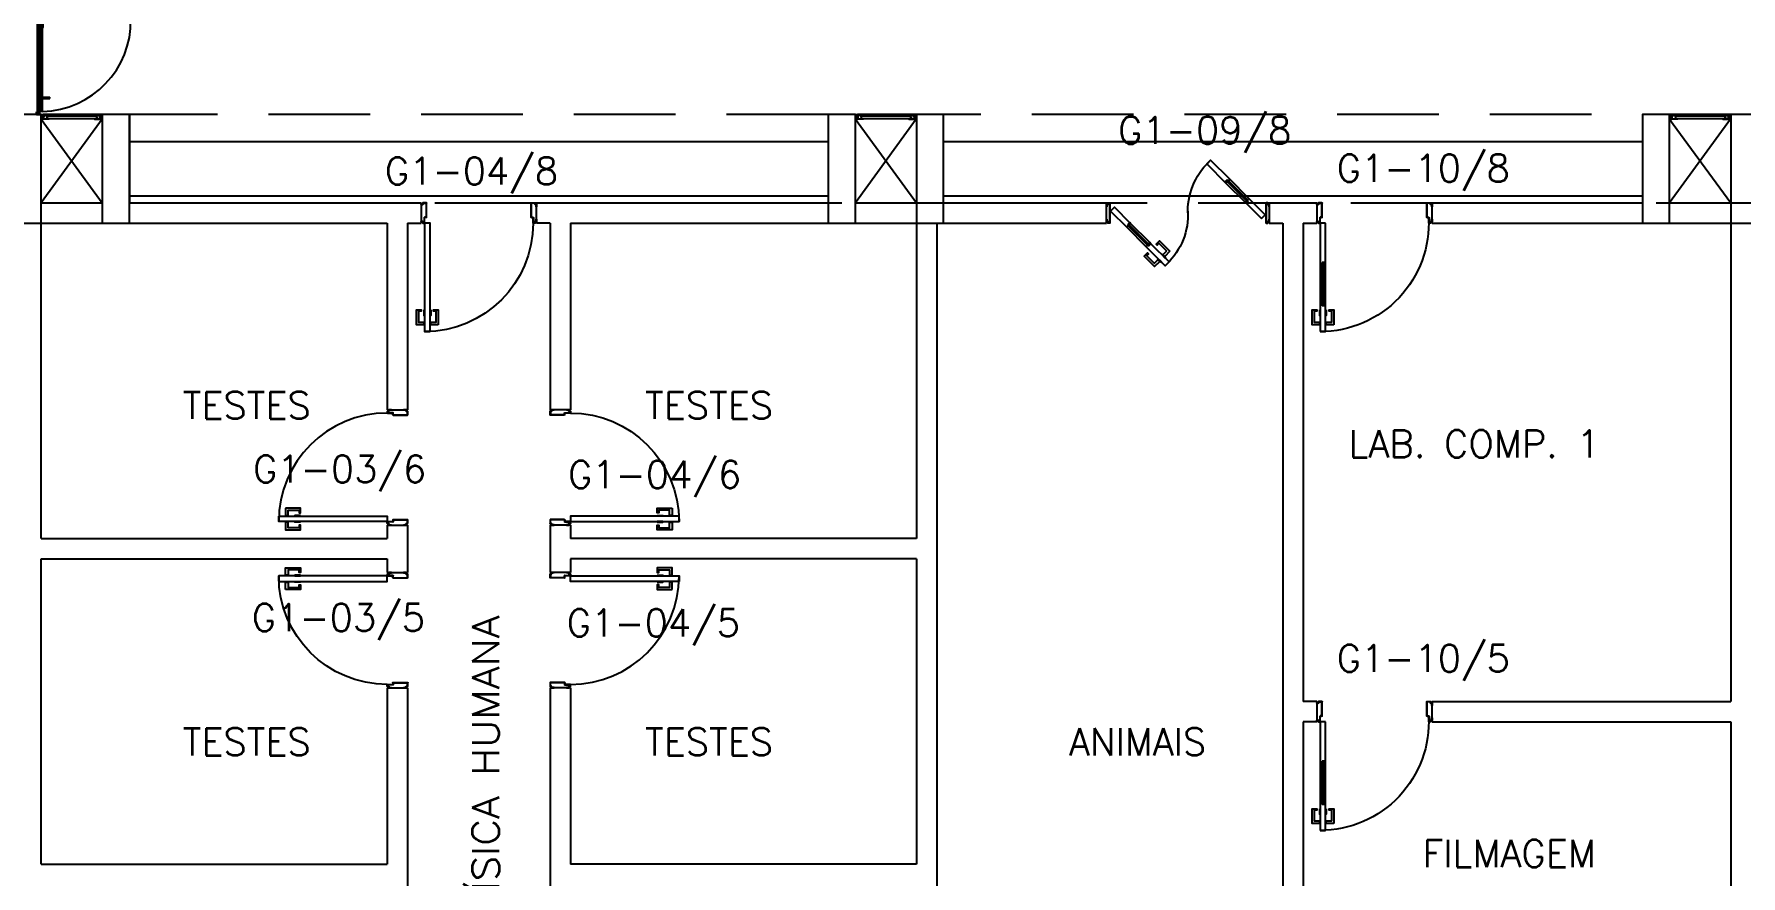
# Model space of a CAD drawing. Header units: millimetres. Extents: x 2801 to 3319, y 1187 to 1422.
# Drawn here: x 3045.67 to 3058.25, y 1317.86 to 1324.07 of the extents above; entities that cross this region are included whole.
import ezdxf

# ---------------------------------------------------------------- set-up
doc = ezdxf.new("R2010")
doc.units = ezdxf.units.MM
doc.linetypes.add('HIDDEN', pattern=[0.375, 0.25, -0.125])
for name, color, linetype in [('AR-ALV', 2, 'Continuous'), ('AR-ESQ', 1, 'Continuous'), ('AR-ESTC', 3, 'Continuous'), ('AR-PORTA', 1, 'Continuous'), ('AR-PROJ', 1, 'HIDDEN'), ('AR-SHAFT', 1, 'Continuous'), ('AR-TXTCONG', 2, 'Continuous'), ('AR-VIDRO', 1, 'Continuous'), ('DT-ESQ-BAGUETE-C', 2, 'Continuous'), ('DT-ESQ-PERFIL CADEIRA-C', 2, 'Continuous'), ('DT-ESQ-PERFIL CADEIRA-V', 1, 'Continuous'), ('DT-ESQ-VENEZIANA-C', 2, 'Continuous'), ('DT-ESQ-VENEZIANA-V', 2, 'Continuous'), ('ENDEREÇO', 2, 'Continuous'), ('maçaneta', 1, 'Continuous'), ('montantes', 1, 'Continuous'), ('mov', 1, 'Continuous'), ('PM-PERFIL U-C', 2, 'Continuous'), ('PM-VIDRO', 1, 'Continuous'), ('pm1', 2, 'Continuous'), ('pm2', 2, 'Continuous'), ('TEXTO', 2, 'Continuous')]:
    doc.layers.add(name, color=color, linetype=linetype)
doc.styles.add('S16', font='simplex.shx', dxfattribs={"width": 1.1, "height": 0.16})
doc.styles.add('UNB-100', font='simplex.shx', dxfattribs={"height": 0.2})
doc.styles.add('UNB1-100', font='simplex.shx', dxfattribs={"height": 0.2})

# ---------------------------------------------------------------- blocks, each defined once
blk = doc.blocks.new('EF01-P')
at = {"layer": 'DT-ESQ-BAGUETE-C', "ltscale": 0.1}
for points in [[(0.002, 0.035), (0.015, 0.035), (0.015, 0.033), (0.002, 0.033), (0.002, 0.005), (0.015, 0.005), (0.015, 0.004), (0.002, 0.004, -0.414214), (0, 0.005), (0, 0.033, -0.414214)], [(0.448, 0.035), (0.435, 0.035), (0.435, 0.033), (0.448, 0.033), (0.448, 0.005), (0.435, 0.005), (0.435, 0.004), (0.448, 0.004, 0.414214), (0.45, 0.005), (0.45, 0.033, 0.414214)]]:
    blk.add_lwpolyline(points, format="xyb", close=True, dxfattribs=at)
at = {"layer": 'DT-ESQ-PERFIL CADEIRA-C', "color": 2, "ltscale": 0.1}
for points in [[(0.01, 0.002), (0.01, 0.003), (0.002, 0.003, 1), (0.002, 0), (0.015, 0, 0.414214), (0.016, 0.002), (0.016, 0.033), (0.043, 0.033)], [(0.407, 0.006), (0.432, 0.006), (0.432, 0.016), (0.433, 0.016), (0.433, 0.006, -0.414214), (0.432, 0.005), (0.407, 0.005), (0.394, 0.005, -1), (0.394, 0.008), (0.407, 0.008), (0.407, 0.02), (0.407, 0.032), (0.394, 0.032, -1), (0.394, 0.035), (0.407, 0.035), (0.433, 0.035, -0.414214), (0.435, 0.033), (0.435, 0.002), (0.448, 0.002)]]:
    blk.add_lwpolyline(points, format="xyb", dxfattribs=at)
at = {"layer": 'DT-ESQ-PERFIL CADEIRA-C', "ltscale": 0.1}
for points in [[(0.043, 0.006), (0.018, 0.006), (0.018, 0.016), (0.016, 0.016), (0.016, 0.006, 0.414214), (0.018, 0.005), (0.043, 0.005), (0.056, 0.005, 1), (0.056, 0.008), (0.043, 0.008), (0.043, 0.02), (0.043, 0.032), (0.056, 0.032, 1), (0.056, 0.035), (0.043, 0.035), (0.016, 0.035, 0.414214), (0.015, 0.033), (0.015, 0.002), (0.002, 0.002)], [(0.041, 0.02), (0.041, 0.032, -0.414214), (0.043, 0.033), (0.056, 0.033)], [(0.041, 0.02), (0.041, 0.008, 0.414214), (0.043, 0.006), (0.056, 0.006)], [(0.408, 0.02), (0.408, 0.032, 0.414214), (0.407, 0.033), (0.394, 0.033)], [(0.408, 0.02), (0.408, 0.008, -0.414214), (0.407, 0.006), (0.394, 0.006)], [(0.44, 0.002), (0.44, 0.003), (0.448, 0.003, -1), (0.448, 0), (0.435, 0, -0.414214), (0.433, 0.002), (0.433, 0.033), (0.407, 0.033)]]:
    blk.add_lwpolyline(points, format="xyb", dxfattribs=at)
at = {"layer": 'DT-ESQ-PERFIL CADEIRA-V', "ltscale": 0.1}
blk.add_line((0.015, 0), (0.435, 0), dxfattribs=at)
at = {"layer": 'DT-ESQ-VENEZIANA-C', "ltscale": 0.1}
for p, q in [((0.043, 0.011), (0.407, 0.011)), ((0.043, 0.009), (0.407, 0.009))]:
    blk.add_line(p, q, dxfattribs=at)
at = {"layer": 'DT-ESQ-VENEZIANA-V', "ltscale": 0.1}
blk.add_line((0.043, 0.031), (0.407, 0.031), dxfattribs=at)
blk = doc.blocks.new('PV1')
at = {"layer": 'AR-VIDRO'}
for p, q in [((0.682, 0.02), (0.005, 0.02)), ((0.682, 0.005), (0.005, 0.005)), ((0.022, 0.044), (0.022, 0.029)), ((0.022, 0.044), (0.688, 0.044)), ((0.022, 0.029), (0.688, 0.029)), ((2.703, 0.044), (2.037, 0.044)), ((2.703, 0.029), (2.037, 0.029)), ((2.043, 0.02), (2.72, 0.02)), ((2.043, 0.005), (2.72, 0.005)), ((2.703, 0.044), (2.703, 0.029))]:
    blk.add_line(p, q, dxfattribs=at)
at = {"layer": 'maçaneta'}
for p, q in [((0.112, 0.044), (0.112, 0.049)), ((0.112, 0.049), (0.132, 0.049)), ((0.117, 0.099), (0.127, 0.099)), ((0.117, 0.049), (0.117, 0.099)), ((0.127, 0.049), (0.127, 0.099)), ((0.132, 0.044), (0.132, 0.049)), ((2.613, 0.049), (2.593, 0.049)), ((2.593, 0.044), (2.593, 0.049)), ((2.598, 0.049), (2.598, 0.099)), ((2.608, 0.099), (2.598, 0.099)), ((2.608, 0.049), (2.608, 0.099)), ((2.613, 0.044), (2.613, 0.049))]:
    blk.add_line(p, q, dxfattribs=at)
at = {"layer": 'montantes'}
for p, q in [((0, 0), (0, 0.025)), ((0, 0.025), (0.02, 0.025)), ((0, 0), (0.02, 0)), ((0.005, 0.005), (0.005, 0.02)), ((0.02, 0.02), (0.02, 0.025)), ((0.02, 0), (0.02, 0.005)), ((0.642, 0.049), (0.692, 0.049)), ((0.642, 0.025), (0.692, 0.025)), ((0.688, 0.025), (0.668, 0.025)), ((0.668, 0.02), (0.668, 0.025)), ((0.668, 0), (0.668, 0.005)), ((0.688, 0), (0.668, 0)), ((0.682, 0.005), (0.682, 0.02)), ((0.688, 0.044), (0.688, 0.029)), ((0.688, 0), (0.688, 0.025)), ((0.692, 0.049), (0.692, 0.025)), ((2.033, 0.049), (2.033, 0.025)), ((2.082, 0.049), (2.033, 0.049)), ((2.082, 0.025), (2.033, 0.025)), ((2.037, 0.044), (2.037, 0.029)), ((2.037, 0.025), (2.057, 0.025)), ((2.037, 0), (2.037, 0.025)), ((2.037, 0), (2.057, 0)), ((2.043, 0.005), (2.043, 0.02)), ((2.057, 0.02), (2.057, 0.025)), ((2.057, 0), (2.057, 0.005)), ((2.705, 0.02), (2.705, 0.025)), ((2.725, 0.025), (2.705, 0.025)), ((2.705, 0), (2.705, 0.005)), ((2.725, 0), (2.705, 0)), ((2.72, 0.005), (2.72, 0.02)), ((2.725, 0), (2.725, 0.025))]:
    blk.add_line(p, q, dxfattribs=at)
for centre in [(0.692, 0.02), (2.033, 0.02)]:
    blk.add_circle(centre, 0.005, dxfattribs=at)
for centre, start, end in [((0.642, 0.044), 90, 180), ((0.642, 0.03), 180, 270), ((2.082, 0.044), 0, 90), ((2.082, 0.03), 270, 0)]:
    blk.add_arc(centre, 0.005, start, end, dxfattribs=at)
at = {"layer": 'mov'}
for centre, start, end in [((0.692, 0.025), 0, 178.3547), ((2.033, 0.025), 1.6453, 180)]:
    blk.add_arc(centre, 0.671, start, end, dxfattribs=at)
blk = doc.blocks.new('PM7B')
at = {"layer": 'maçaneta'}
for points in [[(0.732, -0.208), (0.771, -0.247), (0.785, -0.233), (0.758, -0.206, -0.414214), (0.758, -0.204), (0.813, -0.148), (0.827, -0.162), (0.834, -0.155), (0.81, -0.13)], [(0.806, -0.282), (0.845, -0.321), (0.923, -0.243), (0.898, -0.219), (0.891, -0.226), (0.905, -0.24), (0.849, -0.295, -0.414214), (0.847, -0.295), (0.82, -0.268)], [(0.845, -0.321), (0.806, -0.282), (0.82, -0.268), (0.847, -0.295, 0.414214), (0.849, -0.295), (0.905, -0.24), (0.891, -0.226), (0.898, -0.219), (0.923, -0.243)]]:
    blk.add_lwpolyline(points, format="xyb", close=True, dxfattribs=at)
for points in [[(0.792, -0.226), (0.764, -0.254), (0.767, -0.258), (0.795, -0.229)], [(0.792, -0.226), (0.764, -0.254), (0.767, -0.258), (0.795, -0.229)], [(0.827, -0.261), (0.799, -0.289), (0.795, -0.286), (0.824, -0.258)], [(0.827, -0.261), (0.799, -0.289), (0.795, -0.286), (0.824, -0.258)]]:
    blk.add_lwpolyline(points, close=True, dxfattribs=at)
at = {"layer": 'mov'}
for centre, start, end in [((0.099, 0.089), 356.8029, 46.3992), ((1.101, 0.061), 176.8029, 226.3992)]:
    blk.add_arc(centre, 0.501, start, end, dxfattribs=at)
at = {"layer": 'PM-PERFIL U-C'}
for p, q in [((0, 0.12), (0, 0.139)), ((0.001, 0.14), (0.01, 0.14)), ((0.01, 0.138), (0.002, 0.138)), ((0.002, 0.138), (0.002, 0.12)), ((0.01, 0.14), (0.01, 0.149)), ((0.012, 0.15), (0.023, 0.15)), ((0.023, 0.148), (0.012, 0.148)), ((0.012, 0.148), (0.012, 0.139)), ((0.023, 0.148), (0.023, 0.002)), ((0.025, 0.149), (0.025, 0.001)), ((1.175, 0.149), (1.175, 0.001)), ((1.188, 0.15), (1.176, 0.15)), ((1.177, 0.148), (1.188, 0.148)), ((1.177, 0.148), (1.177, 0.002)), ((1.188, 0.148), (1.188, 0.139)), ((1.189, 0.138), (1.198, 0.138)), ((1.19, 0.14), (1.19, 0.149)), ((1.198, 0.14), (1.19, 0.14)), ((1.198, 0.138), (1.198, 0.12)), ((1.2, 0.12), (1.2, 0.139)), ((0.002, 0.12), (0, 0.12)), ((0, 0.012), (0, 0.03)), ((0, 0.03), (0.002, 0.03)), ((0.01, 0.01), (0.001, 0.01)), ((0.002, 0.03), (0.002, 0.012)), ((0.002, 0.012), (0.01, 0.012)), ((0.01, 0.001), (0.01, 0.01)), ((0.012, 0.01), (0.012, 0.002)), ((0.012, 0.002), (0.023, 0.002)), ((0.023, 0), (0.012, 0)), ((1.188, 0.002), (1.177, 0.002)), ((1.176, 0), (1.188, 0)), ((1.188, 0.01), (1.188, 0.002)), ((1.198, 0.012), (1.189, 0.012)), ((1.19, 0.01), (1.198, 0.01)), ((1.19, 0.001), (1.19, 0.01)), ((1.198, 0.12), (1.2, 0.12)), ((1.198, 0.03), (1.198, 0.012)), ((1.2, 0.03), (1.198, 0.03)), ((1.2, 0.012), (1.2, 0.03))]:
    blk.add_line(p, q, dxfattribs=at)
for centre, start, end in [((0.001, 0.139), 90, 180), ((0.012, 0.149), 90, 180), ((0.01, 0.139), 270, 0), ((0.023, 0.149), 0, 90), ((1.176, 0.149), 90, 180), ((1.188, 0.149), 0, 90), ((1.189, 0.139), 180, 270), ((1.198, 0.139), 0, 90), ((0.001, 0.012), 180, 270), ((0.01, 0.01), 0, 90), ((0.012, 0.001), 180, 270), ((0.023, 0.001), 269.9386, 0), ((1.176, 0.001), 180, 270.0614), ((1.189, 0.01), 90, 180), ((1.188, 0.001), 270, 0), ((1.198, 0.012), 270, 0)]:
    blk.add_arc(centre, 0.0015, start, end, dxfattribs=at)
at = {"layer": 'PM-VIDRO'}
for p, q in [((0.161, 0.171), (0.302, 0.312)), ((0.309, 0.305), (0.168, 0.164)), ((0.891, -0.155), (1.032, -0.014)), ((1.039, -0.021), (0.898, -0.162))]:
    blk.add_line(p, q, dxfattribs=at)
at = {"layer": 'pm1'}
for p, q in [((0.302, 0.312), (0.291, 0.323)), ((0.302, 0.312), (0.309, 0.319)), ((0.327, 0.302), (0.309, 0.319)), ((0.316, 0.312), (0.309, 0.305)), ((0.32, 0.294), (0.309, 0.305)), ((0.327, 0.302), (0.32, 0.294)), ((0.03, 0.061), (0.15, 0.181)), ((0.178, 0.153), (0.058, 0.033)), ((0.15, 0.181), (0.161, 0.171)), ((0.154, 0.164), (0.161, 0.171)), ((0.171, 0.146), (0.154, 0.164)), ((0.168, 0.164), (0.161, 0.157)), ((0.168, 0.164), (0.178, 0.153)), ((0.178, 0.153), (0.171, 0.146)), ((0.058, 0.033), (0.03, 0.061)), ((1.022, -0.003), (1.029, 0.004)), ((1.029, 0.004), (1.046, -0.014)), ((1.032, -0.014), (1.039, -0.007)), ((1.046, -0.014), (1.039, -0.021)), ((0.873, -0.152), (0.88, -0.144)), ((0.873, -0.152), (0.891, -0.169)), ((0.88, -0.144), (0.891, -0.155)), ((0.884, -0.162), (0.891, -0.155)), ((0.898, -0.162), (0.891, -0.169)), ((0.898, -0.162), (0.909, -0.173))]:
    blk.add_line(p, q, dxfattribs=at)
for points in [[(0.291, 0.323), (0.433, 0.464), (0.461, 0.436), (0.32, 0.294)], [(1.032, -0.014), (1.022, -0.003), (1.142, 0.117), (1.17, 0.089), (1.05, -0.031), (1.039, -0.021)], [(0.909, -0.173), (0.767, -0.314), (0.739, -0.286), (0.873, -0.152)]]:
    blk.add_lwpolyline(points, dxfattribs=at)
at = {"layer": 'pm2'}
for p, q in [((0.15, 0.181), (0.291, 0.323)), ((0.32, 0.294), (0.178, 0.153)), ((0.88, -0.144), (1.022, -0.003)), ((1.05, -0.031), (0.909, -0.173))]:
    blk.add_line(p, q, dxfattribs=at)
blk = doc.blocks.new('PM3V-B')
at = {"layer": 'maçaneta'}
for points in [[(0.02, 0.9), (-0.035, 0.9), (-0.035, 0.79), (0, 0.79), (0, 0.8), (-0.02, 0.8), (-0.02, 0.879, -0.414214), (-0.018, 0.88), (0.02, 0.88)], [(0.125, 0.9), (0.07, 0.9), (0.07, 0.88), (0.109, 0.88, -0.414214), (0.11, 0.879), (0.11, 0.8), (0.09, 0.8), (0.09, 0.79), (0.125, 0.79)]]:
    blk.add_lwpolyline(points, format="xyb", close=True, dxfattribs=at)
for points in [[(0.02, 0.79), (0.02, 0.83), (0.025, 0.83), (0.025, 0.79)], [(0.07, 0.79), (0.07, 0.83), (0.065, 0.83), (0.065, 0.79)]]:
    blk.add_lwpolyline(points, close=True, dxfattribs=at)
at = {"layer": 'mov'}
blk.add_arc((0.025, 0.15), 0.8, 356.8472, 90, dxfattribs=at)
at = {"layer": 'PM-PERFIL U-C'}
for p, q in [((0, 0.12), (0, 0.139)), ((0.002, 0.14), (0.01, 0.14)), ((0.002, 0.138), (0.002, 0.12)), ((0.011, 0.138), (0.002, 0.138)), ((0.01, 0.14), (0.01, 0.149)), ((0.012, 0.15), (0.024, 0.15)), ((0.012, 0.148), (0.012, 0.14)), ((0.023, 0.148), (0.012, 0.148)), ((0.023, 0.109), (0.023, 0.148)), ((0.025, 0.15), (0.025, 0.109)), ((0.025, 0.149), (0.025, 0.109)), ((0.825, 0.149), (0.825, 0.109)), ((0.839, 0.15), (0.827, 0.15)), ((0.827, 0.148), (0.838, 0.148)), ((0.827, 0.109), (0.827, 0.148)), ((0.838, 0.148), (0.838, 0.14)), ((0.84, 0.14), (0.84, 0.149)), ((0.849, 0.14), (0.84, 0.14)), ((0.84, 0.138), (0.848, 0.138)), ((0.848, 0.138), (0.848, 0.12)), ((0.85, 0.12), (0.85, 0.139)), ((0.002, 0.12), (0, 0.12)), ((0, 0.03), (0.002, 0.03)), ((0, 0.012), (0, 0.03)), ((0.002, 0.03), (0.002, 0.012)), ((0.002, 0.012), (0.011, 0.012)), ((0.01, 0.01), (0.002, 0.01)), ((0.01, 0.002), (0.01, 0.01)), ((0.012, 0.011), (0.012, 0.002)), ((0.012, 0.002), (0.038, 0.002)), ((0.038, 0), (0.012, 0)), ((0.025, 0.109), (0.035, 0.109)), ((0.038, 0.109), (0.025, 0.109)), ((0.038, 0.107), (0.025, 0.107)), ((0.038, 0.107), (0.038, 0.002)), ((0.04, 0.108), (0.04, 0.002)), ((0.81, 0.108), (0.81, 0.002)), ((0.812, 0.109), (0.825, 0.109)), ((0.812, 0.107), (0.826, 0.107)), ((0.812, 0.107), (0.812, 0.002)), ((0.838, 0.002), (0.812, 0.002)), ((0.812, 0), (0.839, 0)), ((0.825, 0.109), (0.815, 0.109)), ((0.815, 0), (0.84, 0)), ((0.838, 0.011), (0.838, 0.002)), ((0.848, 0.012), (0.84, 0.012)), ((0.84, 0.01), (0.85, 0.01)), ((0.84, 0), (0.84, 0.01)), ((0.84, 0.002), (0.84, 0.01)), ((0.84, 0.01), (0.849, 0.01)), ((0.848, 0.12), (0.85, 0.12)), ((0.85, 0.03), (0.848, 0.03)), ((0.848, 0.03), (0.848, 0.012)), ((0.85, 0.012), (0.85, 0.03))]:
    blk.add_line(p, q, dxfattribs=at)
for centre, start, end in [((0.002, 0.139), 90, 180), ((0.012, 0.149), 90, 180), ((0.011, 0.14), 270, 0), ((0.024, 0.149), 360, 90), ((0.827, 0.149), 90, 180), ((0.84, 0.14), 180, 270), ((0.839, 0.149), 0, 90), ((0.849, 0.139), 0, 90), ((0.002, 0.012), 180, 270), ((0.012, 0.002), 180, 270), ((0.011, 0.011), 0, 90), ((0.025, 0.109), 180, 270), ((0.038, 0.002), 269.9386, 0), ((0.038, 0.108), 0, 90), ((0.812, 0.108), 90, 180), ((0.812, 0.002), 180, 270.0614), ((0.826, 0.109), 270, 0), ((0.84, 0.011), 90, 180), ((0.839, 0.002), 270, 0), ((0.849, 0.012), 270, 0)]:
    blk.add_arc(centre, 0.0015, start, end, dxfattribs=at)
at = {"layer": 'PM-VIDRO'}
for p, q in [((0.04, 0.45), (0.04, 0.75)), ((0.05, 0.75), (0.05, 0.45))]:
    blk.add_line(p, q, dxfattribs=at)
at = {"layer": 'pm1'}
for p, q in [((0.025, 0.95), (0.065, 0.95)), ((0.025, 0.75), (0.025, 0.95)), ((0.065, 0.95), (0.065, 0.76)), ((0.065, 0.76), (0.04, 0.76)), ((0.04, 0.75), (0.04, 0.76)), ((0.05, 0.76), (0.05, 0.75)), ((0.065, 0.76), (0.065, 0.75)), ((0.04, 0.75), (0.025, 0.75)), ((0.065, 0.75), (0.05, 0.75)), ((0.025, 0.15), (0.025, 0.45)), ((0.04, 0.45), (0.025, 0.45)), ((0.04, 0.44), (0.04, 0.45)), ((0.065, 0.44), (0.04, 0.44)), ((0.065, 0.45), (0.05, 0.45)), ((0.05, 0.45), (0.05, 0.44)), ((0.065, 0.45), (0.065, 0.44)), ((0.065, 0.44), (0.065, 0.15)), ((0.065, 0.15), (0.025, 0.15))]:
    blk.add_line(p, q, dxfattribs=at)
at = {"layer": 'pm2'}
for p, q in [((0.025, 0.45), (0.025, 0.75)), ((0.065, 0.75), (0.065, 0.45))]:
    blk.add_line(p, q, dxfattribs=at)
blk = doc.blocks.new('PM3V')
at = {"layer": 'maçaneta'}
for points in [[(0.02, 0.9), (-0.035, 0.9), (-0.035, 0.79), (0, 0.79), (0, 0.8), (-0.02, 0.8), (-0.02, 0.879, -0.414214), (-0.018, 0.88), (0.02, 0.88)], [(0.125, 0.9), (0.07, 0.9), (0.07, 0.88), (0.109, 0.88, -0.414214), (0.11, 0.879), (0.11, 0.8), (0.09, 0.8), (0.09, 0.79), (0.125, 0.79)]]:
    blk.add_lwpolyline(points, format="xyb", close=True, dxfattribs=at)
for points in [[(0.02, 0.79), (0.02, 0.83), (0.025, 0.83), (0.025, 0.79)], [(0.07, 0.79), (0.07, 0.83), (0.065, 0.83), (0.065, 0.79)]]:
    blk.add_lwpolyline(points, close=True, dxfattribs=at)
at = {"layer": 'mov'}
blk.add_arc((0.025, 0.15), 0.8, 356.8472, 90, dxfattribs=at)
at = {"layer": 'PM-PERFIL U-C'}
for p, q in [((0, 0.12), (0, 0.139)), ((0.002, 0.14), (0.01, 0.14)), ((0.002, 0.138), (0.002, 0.12)), ((0.011, 0.138), (0.002, 0.138)), ((0.01, 0.14), (0.01, 0.149)), ((0.012, 0.15), (0.024, 0.15)), ((0.012, 0.148), (0.012, 0.14)), ((0.023, 0.148), (0.012, 0.148)), ((0.023, 0.109), (0.023, 0.148)), ((0.025, 0.149), (0.025, 0.109)), ((0.825, 0.149), (0.825, 0.109)), ((0.839, 0.15), (0.827, 0.15)), ((0.827, 0.148), (0.838, 0.148)), ((0.827, 0.109), (0.827, 0.148)), ((0.838, 0.148), (0.838, 0.14)), ((0.84, 0.14), (0.84, 0.149)), ((0.849, 0.14), (0.84, 0.14)), ((0.84, 0.138), (0.848, 0.138)), ((0.848, 0.138), (0.848, 0.12)), ((0.85, 0.12), (0.85, 0.139)), ((0.002, 0.12), (0, 0.12)), ((0, 0.03), (0.002, 0.03)), ((0, 0.012), (0, 0.03)), ((0.002, 0.03), (0.002, 0.012)), ((0.002, 0.012), (0.011, 0.012)), ((0.01, 0.01), (0.002, 0.01)), ((0.01, 0.002), (0.01, 0.01)), ((0.012, 0.011), (0.012, 0.002)), ((0.012, 0.002), (0.038, 0.002)), ((0.038, 0), (0.012, 0)), ((0.038, 0.109), (0.025, 0.109)), ((0.038, 0.107), (0.025, 0.107)), ((0.038, 0.107), (0.038, 0.002)), ((0.04, 0.108), (0.04, 0.002)), ((0.81, 0.108), (0.81, 0.002)), ((0.812, 0.109), (0.825, 0.109)), ((0.812, 0.107), (0.826, 0.107)), ((0.812, 0.107), (0.812, 0.002)), ((0.838, 0.002), (0.812, 0.002)), ((0.812, 0), (0.839, 0)), ((0.838, 0.011), (0.838, 0.002)), ((0.848, 0.012), (0.84, 0.012)), ((0.84, 0.002), (0.84, 0.01)), ((0.84, 0.01), (0.849, 0.01)), ((0.848, 0.12), (0.85, 0.12)), ((0.85, 0.03), (0.848, 0.03)), ((0.848, 0.03), (0.848, 0.012)), ((0.85, 0.012), (0.85, 0.03))]:
    blk.add_line(p, q, dxfattribs=at)
for centre, start, end in [((0.002, 0.139), 90, 180), ((0.012, 0.149), 90, 180), ((0.011, 0.14), 270, 0), ((0.024, 0.149), 360, 90), ((0.827, 0.149), 90, 180), ((0.84, 0.14), 180, 270), ((0.839, 0.149), 0, 90), ((0.849, 0.139), 0, 90), ((0.002, 0.012), 180, 270), ((0.012, 0.002), 180, 270), ((0.011, 0.011), 0, 90), ((0.025, 0.109), 180, 270), ((0.038, 0.002), 269.9386, 0), ((0.038, 0.108), 0, 90), ((0.812, 0.108), 90, 180), ((0.812, 0.002), 180, 270.0614), ((0.826, 0.109), 270, 0), ((0.84, 0.011), 90, 180), ((0.839, 0.002), 270, 0), ((0.849, 0.012), 270, 0)]:
    blk.add_arc(centre, 0.0015, start, end, dxfattribs=at)
at = {"layer": 'PM-VIDRO'}
for p, q in [((0.04, 0.45), (0.04, 0.75)), ((0.05, 0.75), (0.05, 0.45))]:
    blk.add_line(p, q, dxfattribs=at)
at = {"layer": 'pm1'}
for p, q in [((0.025, 0.95), (0.065, 0.95)), ((0.025, 0.75), (0.025, 0.95)), ((0.065, 0.95), (0.065, 0.76)), ((0.065, 0.76), (0.04, 0.76)), ((0.04, 0.75), (0.04, 0.76)), ((0.05, 0.76), (0.05, 0.75)), ((0.065, 0.76), (0.065, 0.75)), ((0.04, 0.75), (0.025, 0.75)), ((0.065, 0.75), (0.05, 0.75)), ((0.025, 0.15), (0.025, 0.45)), ((0.04, 0.45), (0.025, 0.45)), ((0.04, 0.44), (0.04, 0.45)), ((0.065, 0.44), (0.04, 0.44)), ((0.065, 0.45), (0.05, 0.45)), ((0.05, 0.45), (0.05, 0.44)), ((0.065, 0.45), (0.065, 0.44)), ((0.065, 0.44), (0.065, 0.15)), ((0.065, 0.15), (0.025, 0.15))]:
    blk.add_line(p, q, dxfattribs=at)
at = {"layer": 'pm2'}
for p, q in [((0.025, 0.45), (0.025, 0.75)), ((0.065, 0.75), (0.065, 0.45)), ((0.025, 0.15), (0.025, 0.109)), ((0.025, 0.109), (0.035, 0.109)), ((0.825, 0.109), (0.815, 0.109)), ((0.815, 0), (0.84, 0)), ((0.84, 0.01), (0.85, 0.01)), ((0.84, 0), (0.84, 0.01))]:
    blk.add_line(p, q, dxfattribs=at)
blk = doc.blocks.new('PM3B')
at = {"layer": 'maçaneta'}
for points in [[(0.02, 0.9), (-0.035, 0.9), (-0.035, 0.79), (0, 0.79), (0, 0.8), (-0.02, 0.8), (-0.02, 0.879, -0.414214), (-0.018, 0.88), (0.02, 0.88)], [(0.125, 0.9), (0.07, 0.9), (0.07, 0.88), (0.109, 0.88, -0.414214), (0.11, 0.879), (0.11, 0.8), (0.09, 0.8), (0.09, 0.79), (0.125, 0.79)]]:
    blk.add_lwpolyline(points, format="xyb", close=True, dxfattribs=at)
for points in [[(0.02, 0.79), (0.02, 0.83), (0.025, 0.83), (0.025, 0.79)], [(0.07, 0.79), (0.07, 0.83), (0.065, 0.83), (0.065, 0.79)]]:
    blk.add_lwpolyline(points, close=True, dxfattribs=at)
at = {"layer": 'mov'}
blk.add_arc((0.025, 0.15), 0.8, 0, 90, dxfattribs=at)
at = {"layer": 'PM-PERFIL U-C'}
for p, q in [((0, 0.12), (0, 0.139)), ((0.002, 0.14), (0.01, 0.14)), ((0.002, 0.138), (0.002, 0.12)), ((0.011, 0.138), (0.002, 0.138)), ((0.01, 0.14), (0.01, 0.149)), ((0.012, 0.15), (0.024, 0.15)), ((0.012, 0.148), (0.012, 0.14)), ((0.023, 0.148), (0.012, 0.148)), ((0.023, 0.109), (0.023, 0.148)), ((0.025, 0.149), (0.025, 0.109)), ((0.825, 0.149), (0.825, 0.109)), ((0.839, 0.15), (0.827, 0.15)), ((0.827, 0.148), (0.838, 0.148)), ((0.827, 0.109), (0.827, 0.148)), ((0.838, 0.148), (0.838, 0.14)), ((0.84, 0.14), (0.84, 0.149)), ((0.849, 0.14), (0.84, 0.14)), ((0.84, 0.138), (0.848, 0.138)), ((0.848, 0.138), (0.848, 0.12)), ((0.85, 0.12), (0.85, 0.139)), ((0.002, 0.12), (0, 0.12)), ((0, 0.03), (0.002, 0.03)), ((0, 0.012), (0, 0.03)), ((0.002, 0.03), (0.002, 0.012)), ((0.002, 0.012), (0.011, 0.012)), ((0.01, 0.01), (0.002, 0.01)), ((0.01, 0.002), (0.01, 0.01)), ((0.012, 0.011), (0.012, 0.002)), ((0.012, 0.002), (0.038, 0.002)), ((0.038, 0), (0.012, 0)), ((0.038, 0.109), (0.025, 0.109)), ((0.038, 0.107), (0.025, 0.107)), ((0.038, 0.107), (0.038, 0.002)), ((0.04, 0.108), (0.04, 0.002)), ((0.81, 0.108), (0.81, 0.002)), ((0.812, 0.109), (0.825, 0.109)), ((0.812, 0.107), (0.826, 0.107)), ((0.812, 0.107), (0.812, 0.002)), ((0.838, 0.002), (0.812, 0.002)), ((0.812, 0), (0.839, 0)), ((0.838, 0.011), (0.838, 0.002)), ((0.848, 0.012), (0.84, 0.012)), ((0.84, 0.002), (0.84, 0.01)), ((0.84, 0.01), (0.849, 0.01)), ((0.848, 0.12), (0.85, 0.12)), ((0.85, 0.03), (0.848, 0.03)), ((0.848, 0.03), (0.848, 0.012)), ((0.85, 0.012), (0.85, 0.03))]:
    blk.add_line(p, q, dxfattribs=at)
for centre, start, end in [((0.002, 0.139), 90, 180), ((0.012, 0.149), 90, 180), ((0.011, 0.14), 270, 0), ((0.024, 0.149), 360, 90), ((0.827, 0.149), 90, 180), ((0.84, 0.14), 180, 270), ((0.839, 0.149), 0, 90), ((0.849, 0.139), 0, 90), ((0.002, 0.012), 180, 270), ((0.012, 0.002), 180, 270), ((0.011, 0.011), 0, 90), ((0.025, 0.109), 180, 270), ((0.038, 0.002), 269.9386, 0), ((0.038, 0.108), 0, 90), ((0.812, 0.108), 90, 180), ((0.812, 0.002), 180, 270.0614), ((0.826, 0.109), 270, 0), ((0.84, 0.011), 90, 180), ((0.839, 0.002), 270, 0), ((0.849, 0.012), 270, 0)]:
    blk.add_arc(centre, 0.0015, start, end, dxfattribs=at)
at = {"layer": 'pm1'}
blk.add_lwpolyline([(0.065, 0.95), (0.065, 0.15), (0.025, 0.15), (0.025, 0.95)], close=True, dxfattribs=at)
blk = doc.blocks.new('PM3')
at = {"layer": 'maçaneta'}
for points in [[(0.02, 0.825), (-0.035, 0.825), (-0.035, 0.715), (0, 0.715), (0, 0.725), (-0.02, 0.725), (-0.02, 0.804, -0.414214), (-0.019, 0.805), (0.02, 0.805)], [(0.125, 0.825), (0.07, 0.825), (0.07, 0.805), (0.108, 0.805, -0.414214), (0.11, 0.804), (0.11, 0.725), (0.09, 0.725), (0.09, 0.715), (0.125, 0.715)]]:
    blk.add_lwpolyline(points, format="xyb", close=True, dxfattribs=at)
for points in [[(0.02, 0.715), (0.02, 0.755), (0.025, 0.755), (0.025, 0.715)], [(0.07, 0.715), (0.07, 0.755), (0.065, 0.755), (0.065, 0.715)]]:
    blk.add_lwpolyline(points, close=True, dxfattribs=at)
at = {"layer": 'mov'}
blk.add_arc((0.025, 0.075), 0.8, 0, 90, dxfattribs=at)
at = {"layer": 'PM-PERFIL U-C'}
for p, q in [((0, 0.045), (0, 0.063)), ((0.002, 0.045), (0, 0.045)), ((0.001, 0.065), (0.01, 0.065)), ((0.002, 0.063), (0.002, 0.045)), ((0.01, 0.063), (0.002, 0.063)), ((0.01, 0.065), (0.01, 0.073)), ((0.011, 0.075), (0.023, 0.075)), ((0.012, 0.073), (0.012, 0.064)), ((0.023, 0.073), (0.012, 0.073)), ((0.023, 0.033), (0.023, 0.073)), ((0.038, 0.032), (0.024, 0.032)), ((0.025, 0.073), (0.025, 0.034)), ((0.038, 0.034), (0.025, 0.034)), ((0.038, 0.032), (0.038, -0.073)), ((0.04, 0.032), (0.04, -0.074)), ((0.81, 0.032), (0.81, -0.074)), ((0.812, 0.034), (0.825, 0.034)), ((0.812, 0.032), (0.826, 0.032)), ((0.812, 0.032), (0.812, -0.073)), ((0.825, 0.073), (0.825, 0.034)), ((0.839, 0.075), (0.827, 0.075)), ((0.827, 0.073), (0.838, 0.073)), ((0.827, 0.033), (0.827, 0.073)), ((0.838, 0.073), (0.838, 0.064)), ((0.84, 0.065), (0.84, 0.073)), ((0.849, 0.065), (0.84, 0.065)), ((0.84, 0.063), (0.848, 0.063)), ((0.848, 0.063), (0.848, 0.045)), ((0.848, 0.045), (0.85, 0.045)), ((0.85, 0.045), (0.85, 0.063)), ((0, -0.045), (0.002, -0.045)), ((0, -0.064), (0, -0.045)), ((0.01, -0.065), (0.001, -0.065)), ((0.002, -0.045), (0.002, -0.063)), ((0.002, -0.063), (0.01, -0.063)), ((0.01, -0.074), (0.01, -0.065)), ((0.038, -0.075), (0.011, -0.075)), ((0.012, -0.065), (0.012, -0.073)), ((0.012, -0.073), (0.038, -0.073)), ((0.838, -0.073), (0.812, -0.073)), ((0.812, -0.075), (0.839, -0.075)), ((0.838, -0.065), (0.838, -0.073)), ((0.848, -0.063), (0.84, -0.063)), ((0.84, -0.074), (0.84, -0.065)), ((0.84, -0.065), (0.849, -0.065)), ((0.85, -0.045), (0.848, -0.045)), ((0.848, -0.045), (0.848, -0.063)), ((0.85, -0.064), (0.85, -0.045))]:
    blk.add_line(p, q, dxfattribs=at)
for centre, start, end in [((0.001, 0.063), 90, 180), ((0.011, 0.073), 90, 180), ((0.01, 0.064), 270, 0), ((0.023, 0.073), 360, 90), ((0.024, 0.033), 180, 270), ((0.038, 0.032), 0, 90), ((0.812, 0.032), 90, 180), ((0.827, 0.073), 90, 180), ((0.826, 0.033), 270, 0), ((0.84, 0.064), 180, 270), ((0.839, 0.073), 0, 90), ((0.849, 0.063), 0, 90), ((0.001, -0.064), 180, 270), ((0.01, -0.065), 0, 90), ((0.011, -0.074), 180, 270), ((0.038, -0.074), 269.9386, 0), ((0.812, -0.074), 180, 270.0614), ((0.84, -0.065), 90, 180), ((0.839, -0.074), 270, 0), ((0.849, -0.064), 270, 0)]:
    blk.add_arc(centre, 0.0015, start, end, dxfattribs=at)
at = {"layer": 'pm1'}
blk.add_lwpolyline([(0.065, 0.875), (0.065, 0.075), (0.025, 0.075), (0.025, 0.875)], close=True, dxfattribs=at)

msp = doc.modelspace()

# ---------------------------------------------------------------- linework, layer by layer
at = {"layer": 'AR-ALV'}
for p, q in [((3045.725, 1322.825), (3046.175, 1322.825)), ((3046.375, 1322.825), (3048.525, 1322.825)), ((3048.525, 1322.825), (3048.525, 1322.675)), ((3049.375, 1322.675), (3049.375, 1322.825)), ((3049.375, 1322.825), (3051.525, 1322.825)), ((3051.725, 1322.825), (3052.175, 1322.825)), ((3051.725, 1322.825), (3052.175, 1322.825)), ((3052.375, 1322.825), (3053.575, 1322.825)), ((3053.575, 1322.675), (3053.575, 1322.825)), ((3054.775, 1322.825), (3055.125, 1322.825)), ((3054.775, 1322.825), (3054.775, 1322.675)), ((3055.125, 1322.825), (3055.125, 1322.675)), ((3055.975, 1322.825), (3057.525, 1322.825)), ((3055.975, 1322.675), (3055.975, 1322.825)), ((3057.725, 1322.825), (3058.175, 1322.825)), ((3045.725, 1320.35), (3045.725, 1322.675)), ((3045.725, 1322.675), (3048.275, 1322.675)), ((3048.275, 1322.675), (3048.275, 1321.3)), ((3048.425, 1322.675), (3048.525, 1322.675)), ((3048.425, 1322.675), (3048.425, 1321.3)), ((3049.475, 1322.675), (3049.375, 1322.675)), ((3049.475, 1322.675), (3049.475, 1321.3)), ((3049.625, 1322.675), (3049.625, 1321.3)), ((3049.625, 1322.675), (3051.525, 1322.675)), ((3051.725, 1322.675), (3053.075, 1322.675)), ((3052.175, 1322.675), (3052.175, 1320.35)), ((3052.325, 1322.675), (3052.325, 1314.35)), ((3052.325, 1322.675), (3052.325, 1322.675)), ((3052.325, 1322.675), (3053.575, 1322.675)), ((3054.775, 1322.675), (3054.875, 1322.675)), ((3054.875, 1322.675), (3054.875, 1314.35)), ((3055.025, 1322.675), (3055.025, 1319.15)), ((3055.025, 1322.675), (3055.125, 1322.675)), ((3055.975, 1322.675), (3057.525, 1322.675)), ((3057.725, 1322.675), (3058.175, 1322.675)), ((3058.175, 1322.675), (3058.175, 1319.15)), ((3048.275, 1321.3), (3048.425, 1321.3)), ((3049.625, 1321.3), (3049.475, 1321.3)), ((3048.275, 1320.45), (3048.425, 1320.45)), ((3048.275, 1320.45), (3048.275, 1320.35)), ((3048.425, 1320.45), (3048.425, 1320.1)), ((3049.475, 1320.45), (3049.475, 1320.1)), ((3049.625, 1320.45), (3049.475, 1320.45)), ((3049.625, 1320.45), (3049.625, 1320.35)), ((3045.725, 1320.35), (3048.275, 1320.35)), ((3052.175, 1320.35), (3049.625, 1320.35)), ((3045.725, 1320.2), (3048.275, 1320.2)), ((3045.725, 1317.95), (3045.725, 1320.2)), ((3045.725, 1317.95), (3045.725, 1320.2)), ((3048.275, 1320.2), (3048.275, 1320.1)), ((3052.175, 1320.2), (3049.625, 1320.2)), ((3049.625, 1320.2), (3049.625, 1320.1)), ((3052.175, 1320.2), (3052.175, 1317.95)), ((3048.275, 1320.1), (3048.425, 1320.1)), ((3049.625, 1320.1), (3049.475, 1320.1)), ((3048.275, 1319.25), (3048.275, 1317.95)), ((3048.275, 1319.25), (3048.425, 1319.25)), ((3048.425, 1319.25), (3048.425, 1317.7)), ((3049.475, 1319.25), (3049.475, 1317.7)), ((3049.625, 1319.25), (3049.475, 1319.25)), ((3049.625, 1319.25), (3049.625, 1317.95)), ((3055.125, 1319.15), (3055.025, 1319.15)), ((3055.125, 1319.15), (3055.125, 1319)), ((3055.975, 1319), (3055.975, 1319.15)), ((3055.975, 1319.15), (3058.175, 1319.15)), ((3055.125, 1319), (3055.025, 1319)), ((3055.025, 1319), (3055.025, 1316.75)), ((3055.975, 1319), (3058.175, 1319)), ((3058.175, 1319), (3058.175, 1316.75)), ((3045.725, 1317.95), (3048.275, 1317.95)), ((3052.175, 1317.95), (3049.625, 1317.95))]:
    msp.add_line(p, q, dxfattribs=at)
at = {"layer": 'AR-ESTC'}
for points in [[(3045.725, 1322.675), (3045.725, 1323.475), (3045.525, 1323.475), (3045.525, 1322.675)], [(3045.725, 1322.675), (3045.725, 1323.475), (3045.525, 1323.475), (3045.525, 1322.675)], [(3046.375, 1322.675), (3046.375, 1323.475), (3046.175, 1323.475), (3046.175, 1322.675)], [(3051.725, 1322.675), (3051.725, 1323.475), (3051.525, 1323.475), (3051.525, 1322.675)], [(3052.375, 1322.675), (3052.375, 1323.475), (3052.175, 1323.475), (3052.175, 1322.675)], [(3052.375, 1322.675), (3052.375, 1323.475), (3052.175, 1323.475), (3052.175, 1322.675)], [(3057.725, 1322.675), (3057.725, 1323.475), (3057.525, 1323.475), (3057.525, 1322.675)], [(3058.375, 1322.675), (3058.375, 1323.475), (3058.175, 1323.475), (3058.175, 1322.675)]]:
    msp.add_lwpolyline(points, close=True, dxfattribs=at)
at = {"layer": 'AR-PROJ', "ltscale": 3}
msp.add_lwpolyline([(3046.375, 1322.825), (3087.525, 1322.825), (3087.525, 1323.475), (3046.375, 1323.475)], close=True, dxfattribs=at)
at = {"layer": 'AR-SHAFT'}
for p, q in [((3045.725, 1323.441), (3046.175, 1322.825)), ((3046.173, 1323.44), (3045.725, 1322.825)), ((3051.725, 1323.441), (3052.175, 1322.825)), ((3052.173, 1323.44), (3051.725, 1322.825)), ((3057.725, 1323.441), (3058.175, 1322.825)), ((3058.173, 1323.44), (3057.725, 1322.825)), ((3046.375, 1323.275), (3051.525, 1323.275)), ((3052.375, 1323.275), (3057.525, 1323.275)), ((3046.375, 1322.875), (3051.525, 1322.875)), ((3052.375, 1322.875), (3057.525, 1322.875))]:
    msp.add_line(p, q, dxfattribs=at)

# ---------------------------------------------------------------- block references
at = {"layer": 'AR-ESQ', "rotation": 180}
for p in [(3046.175, 1323.475), (3052.175, 1323.475), (3058.175, 1323.475)]:
    msp.add_blockref('EF01-P', p, dxfattribs=at)
at = {"layer": 'AR-PORTA'}
for name, p, rotation in [('PV1', (3045.69, 1326.2), 270), ('PM3', (3048.35, 1320.45), 90), ('PM3', (3049.55, 1320.1), 270)]:
    msp.add_blockref(name, p, dxfattribs=dict(at, rotation=rotation))
at = {"layer": 'AR-PORTA', "xscale": -1}
msp.add_blockref('PM7B', (3054.775, 1322.675), dxfattribs=at)
for name, p, rotation in [('PM3B', (3048.525, 1322.825), 180), ('PM3V-B', (3055.125, 1322.825), 180), ('PM3', (3049.55, 1320.45), 270), ('PM3', (3048.35, 1320.1), 90), ('PM3V', (3055.125, 1319.15), 180)]:
    msp.add_blockref(name, p, dxfattribs=dict(at, rotation=rotation))

# ---------------------------------------------------------------- texts
at = {"layer": 'AR-TXTCONG', "style": 'S16', "width": 1.1}
msp.add_text('PSICOFÍSICA HUMANA', height=0.1989, rotation=90, dxfattribs=at).set_placement((3049.1, 1316.719))
at = {"layer": 'ENDEREÇO', "style": 'UNB1-100'}
for s, p in [('G1-09/8', (3053.66, 1323.259)), ('G1-04/8', (3048.257, 1322.959)), ('G1-10/8', (3055.271, 1322.98)), ('G1-03/6', (3047.285, 1320.763)), ('G1-04/6', (3049.606, 1320.722)), ('G1-03/5', (3047.276, 1319.669)), ('G1-04/5', (3049.597, 1319.629)), ('G1-10/5', (3055.271, 1319.368))]:
    msp.add_text(s, height=0.2, dxfattribs=at).set_placement(p)
at = {"layer": 'TEXTO', "style": 'UNB-100'}
for s, p in [('TESTES', (3046.768, 1321.232)), ('TESTES', (3050.175, 1321.232)), ('LAB. COMP. 1', (3055.359, 1320.948)), ('TESTES', (3046.768, 1318.752)), ('TESTES', (3050.175, 1318.752)), ('ANIMAIS', (3053.298, 1318.752)), ('FILMAGEM', (3055.903, 1317.93))]:
    msp.add_text(s, height=0.2, dxfattribs=at).set_placement(p)

doc.saveas('drawing.dxf')
